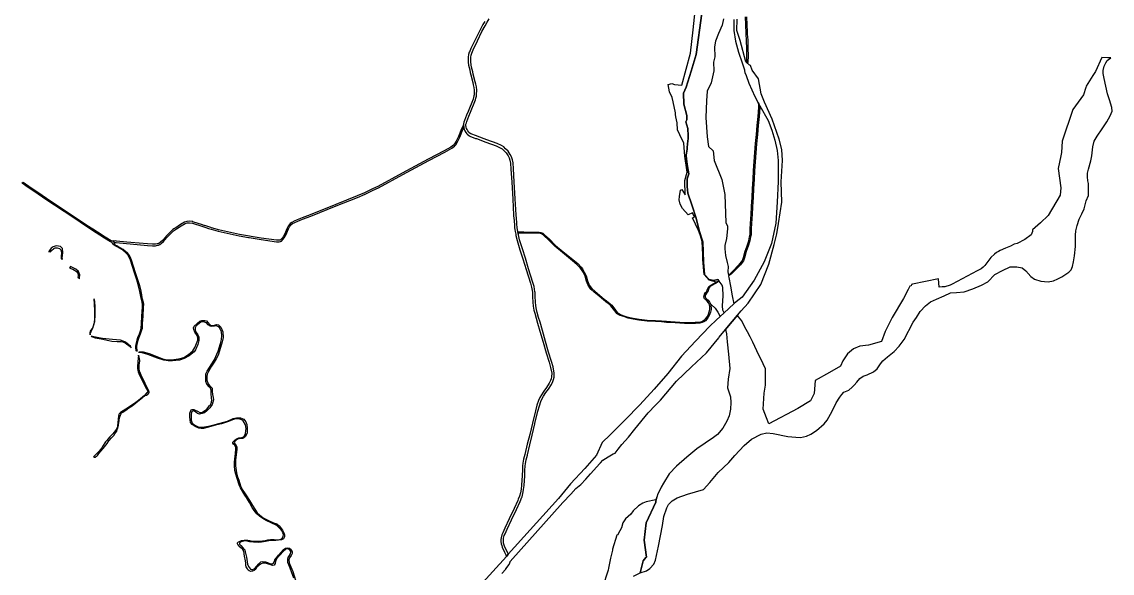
# Model space of a CAD drawing. Header units: millimetres. Extents: x 575364 to 581267, y 395296 to 403431.
# Drawn here: x 576089 to 581267, y 398193 to 400812 of the extents above; entities that cross this region are included whole.
import ezdxf

# ---------------------------------------------------------------- set-up
doc = ezdxf.new("R2010")
doc.units = ezdxf.units.MM
doc.layers.add('SECTOR0', color=7, linetype='Continuous')

msp = doc.modelspace()

# ---------------------------------------------------------------- linework, layer by layer
at = {"layer": 'SECTOR0', "lineweight": -2}
msp.add_lwpolyline([(579318.4, 400853.4), (579292, 400656.6), (579267.6, 400577.2), (579244.3, 400502), (579230.8, 400472.9), (579232.3, 400420.2), (579246.4, 400366.7), (579247, 400347), (579241.7, 400337), (579251.2, 400305.7), (579253.5, 400270.9), (579252.9, 400256.1), (579251.2, 400246.1), (579248.2, 400215.4), (579248.5, 400207.2), (579244.7, 400177.8), (579245.6, 400159.2), (579249.6, 400124.9), (579256.5, 400090.4), (579248.8, 400065.8), (579248.8, 400029), (579251.2, 399997.5), (579271.2, 399943.2), (579291.3, 399879.7), (579305.7, 399820.4), (579322.6, 399767.7), (579326, 399669.6), (579330.4, 399611.8), (579353.9, 399587.7), (579374.3, 399582.6), (579394.6, 399587.7), (579398.8, 399581.9), (579388.7, 399576.1), (579352.8, 399585.1), (579329, 399611.9), (579323.6, 399682.7), (579323, 399707.1), (579320, 399767.8), (579312.1, 399794.8), (579302.7, 399820.3), (579274.7, 399880.6), (579283.8, 399884.8), (579274.6, 399904.6), (579253.2, 399894.7), (579253.2, 399894.7), (579226.3, 399925.1), (579215.2, 399945.2), (579211.4, 399966.6), (579212.8, 399982), (579217, 400012.2), (579223.5, 400015.6), (579238.9, 399990.8), (579238, 400058.8), (579248.5, 400097), (579238, 400173.1), (579232.2, 400235.1), (579214, 400274.4), (579202.6, 400298.9), (579201.9, 400332.7), (579195.7, 400360.6), (579193.2, 400371.2), (579193.2, 400379.6), (579182.4, 400432.2), (579177.7, 400451.8), (579164.4, 400479.1), (579159.1, 400514.3), (579176.5, 400519.1), (579188.8, 400514.7), (579223.6, 400511.7), (579264.8, 400662.3), (579276.7, 400773.8), (579289.6, 400894.7)], dxfattribs=at)
at = {"layer": 'SECTOR0'}
for points in [[(579420.7, 400826.3), (579414.4, 400796.3), (579398.1, 400755.8), (579384, 400720.5), (579378.6, 400693.4), (579380.3, 400645), (579374.6, 400620), (579375.9, 400578.4), (579363.5, 400522.3), (579344.5, 400481.9), (579340.4, 400436.9), (579338, 400356.8), (579343.2, 400265.2), (579350.7, 400219.4), (579372.1, 400198.7), (579376.2, 400153), (579414, 400062.7), (579427.4, 399991.4), (579432.9, 399856.5), (579440.2, 399843), (579439.7, 399828.1), (579435.9, 399783.2), (579428, 399750), (579426.9, 399733.2), (579431, 399701.8), (579438.8, 399669.5), (579442.9, 399649.2), (579442.4, 399624.6), (579445.2, 399608), (579446.5, 399609.1), (579450.6, 399612.5), (579463, 399624.3), (579497.7, 399661.3), (579507.6, 399673.1), (579511.6, 399678.5), (579513.5, 399682.7), (579516.8, 399693.1), (579524.9, 399722.3), (579533.7, 399747.4), (579541.4, 399772.2), (579545.3, 399791.4), (579547.2, 399801.3), (579547.7, 399808.8), (579548.2, 399833.1), (579549.4, 399848.8), (579550.7, 399880.8), (579552, 399893.5), (579554.3, 399935.6), (579556.7, 399977.9), (579559.1, 400020.2), (579561.5, 400062.6), (579564.3, 400105.2), (579566.9, 400147.9), (579569.5, 400190.5), (579573.1, 400233.3), (579577.3, 400276.5), (579581.7, 400319.6), (579585.2, 400361.9), (579589, 400404.6), (579589, 400412.9), (579588.7, 400417.9), (579586.9, 400424.2), (579586.2, 400427), (579590.3, 400419.2), (579594, 400412.7), (579594, 400404.3), (579590.2, 400361.5), (579586.7, 400319.2), (579582.2, 400276), (579578.1, 400232.9), (579574.5, 400190.1), (579571.9, 400147.6), (579569.2, 400104.9), (579566.4, 400062.3), (579564.1, 400019.9), (579561.7, 399977.6), (579559.2, 399935.3), (579557, 399893.1), (579555.7, 399880.5), (579554.4, 399848.5), (579553.2, 399832.8), (579552.7, 399808.6), (579552.1, 399800.7), (579550.2, 399790.4), (579546.2, 399771), (579538.4, 399745.8), (579529.7, 399720.8), (579521.6, 399691.7), (579518.2, 399680.9), (579515.9, 399675.9), (579511.5, 399670), (579501.4, 399658), (579471.6, 399627.3), (579458.2, 399614.1), (579448, 399606.3), (579446.1, 399604.8), (579445.7, 399604.6), (579447, 399597.3), (579454.8, 399556.3), (579463.2, 399509.7), (579470.8, 399472.1), (579424.7, 399429.6), (579417.5, 399442.1), (579417.1, 399462.6), (579420.2, 399511.2), (579417.4, 399550.1), (579414.3, 399560.6), (579400.6, 399579.4), (579385.9, 399571.1), (579362.5, 399558), (579362.1, 399557.8), (579356, 399552.8), (579352.3, 399547.1), (579350.3, 399540.2), (579348.1, 399534.5), (579343.9, 399527.1), (579340.5, 399522.5), (579335.4, 399515.4), (579334.1, 399510.3), (579334.1, 399506.1), (579335.1, 399502.8), (579336.9, 399499.8), (579340.6, 399495.5), (579347.8, 399489.1), (579354.7, 399480.1), (579360.4, 399469.2), (579361.6, 399460.7), (579362.7, 399452.9), (579362.1, 399444.9), (579358.9, 399433.3), (579354.8, 399420.7), (579348.9, 399409.4), (579342.7, 399400.2), (579336.2, 399392), (579328.4, 399386.9), (579320.5, 399383.1), (579308.7, 399380.7), (579289.1, 399378.9), (579261.1, 399378.4), (579236.6, 399379.1), (579213.5, 399380.1), (579191.4, 399382), (579169.1, 399383.6), (579150.3, 399384.4), (579126.1, 399386.3), (579098.5, 399387.8), (579058.3, 399390.7), (579019.7, 399394.4), (578991.6, 399399), (578968.4, 399405.1), (578947.2, 399411.9), (578931.2, 399417), (578921.2, 399421.5), (578915, 399426), (578904.5, 399439.3), (578886.8, 399462.5), (578879.5, 399469.4), (578862.9, 399482.2), (578852.1, 399491.4), (578831.4, 399508.1), (578807.8, 399528.6), (578793, 399541.3), (578784, 399551.7), (578781.1, 399556.6), (578777.4, 399564.3), (578770.9, 399579.7), (578763.8, 399603.1), (578755.9, 399621.1), (578746.8, 399635.6), (578741.1, 399642.7), (578725.3, 399659.6), (578694, 399685.2), (578656.1, 399715.8), (578620.1, 399745.7), (578589.7, 399776.9), (578568.6, 399796.7), (578560, 399803.7), (578552.5, 399806.5), (578545.8, 399807.6), (578521, 399808.2), (578473.9, 399808.2), (578451.9, 399808.1), (578447.1, 399806.3), (578446, 399805.1), (578446, 399805.1), (578446, 399805.1), (578444.5, 399814.9), (578446.4, 399814.7), (578452.5, 399813.8), (578473.7, 399813.7), (578521.1, 399813.2), (578546.2, 399812.6), (578553.8, 399811.3), (578562.5, 399808.1), (578571.9, 399800.4), (578593.2, 399780.4), (578623.5, 399749.4), (578659.3, 399719.7), (578697.2, 399689.1), (578728.8, 399663.3), (578744.9, 399646), (578750.9, 399638.5), (578760.3, 399623.4), (578768.5, 399604.8), (578775.6, 399581.4), (578782, 399566.4), (578785.5, 399558.9), (578788.1, 399554.7), (578796.5, 399544.8), (578811, 399532.4), (578834.6, 399512), (578855.2, 399495.2), (578866, 399486), (578882.8, 399473.2), (578890.5, 399465.9), (578908.4, 399442.4), (578918.5, 399429.6), (578923.8, 399425.8), (578932.1, 399421.5), (578943.9, 399417), (578962.2, 399411.1), (578992.6, 399404), (579020.3, 399399.3), (579058.7, 399395.6), (579098.8, 399392.8), (579126.4, 399391.3), (579150.6, 399389.4), (579169.4, 399388.5), (579191.8, 399387), (579213.8, 399385.1), (579236.7, 399384.1), (579261.8, 399384.1), (579286.2, 399384.6), (579306.1, 399386.1), (579318.7, 399388.7), (579323.7, 399391), (579331.5, 399395.9), (579336.6, 399401.6), (579344.7, 399412.1), (579350.1, 399422.6), (579354, 399434.7), (579356.7, 399445.9), (579357, 399453.5), (579356.6, 399460.2), (579355.6, 399467.7), (579350.4, 399477.4), (579344.2, 399485.6), (579336.3, 399492.4), (579331.8, 399496.5), (579329.7, 399500.3), (579328.6, 399506.3), (579329.1, 399511.2), (579330.8, 399517.6), (579336.4, 399525.5), (579339.8, 399529.9), (579343.6, 399536.6), (579345.7, 399542), (579348.4, 399548.3), (579352.4, 399554.1), (579360.3, 399559.9), (579361.1, 399560.4), (579384.1, 399573.5), (579398.8, 399581.9), (579394.6, 399587.7), (579374.3, 399582.6), (579353.9, 399587.7), (579330.4, 399611.8), (579326, 399669.6), (579322.6, 399767.7), (579305.7, 399820.4), (579291.3, 399879.7), (579271.2, 399943.2), (579251.2, 399997.5), (579248.8, 400029), (579248.8, 400065.8), (579256.5, 400090.4), (579249.6, 400124.9), (579245.6, 400159.2), (579244.7, 400177.8), (579248.5, 400207.2), (579248.2, 400215.4), (579251.2, 400246.1), (579252.9, 400256.1), (579253.5, 400270.9), (579251.2, 400305.7), (579241.7, 400337), (579247, 400347), (579246.4, 400366.7), (579232.3, 400420.2), (579230.8, 400472.9), (579244.3, 400502), (579267.6, 400577.2), (579292, 400656.6), (579318.4, 400853.4)], [(579531, 400835.6), (579532, 400797.2), (579533.5, 400764.5), (579533.8, 400758.9), (579534.3, 400750.8), (579534.7, 400744.3), (579536.2, 400721.1), (579536.3, 400717.8), (579537.1, 400687.4), (579538.1, 400650.1), (579536.6, 400620.4), (579535.7, 400614.4), (579531.2, 400618.3), (579531.6, 400620.7), (579531.5, 400649), (579531.9, 400686), (579530.1, 400720.3), (579528.8, 400758.7), (579527.1, 400797), (579526, 400835.6)], [(578287, 400813.9), (578278.2, 400798.7), (578278.1, 400798.6), (578271.2, 400785.8), (578263.4, 400771.3), (578263.3, 400771.1), (578241.6, 400726.9), (578241.5, 400726.8), (578221.7, 400684.4), (578221.7, 400684.4), (578214.2, 400667.9), (578214.2, 400667.7), (578214, 400667.4), (578213.9, 400667.1), (578210.9, 400656), (578210.8, 400655.6), (578208.9, 400645.4), (578208.8, 400645.1), (578208.8, 400644.7), (578208.8, 400644.5), (578208.5, 400634.9), (578208.5, 400634.6), (578209.4, 400620.6), (578209.4, 400620.4), (578210.8, 400606.6), (578210.8, 400606.2), (578213.4, 400594.5), (578215.9, 400583.1), (578215.9, 400583), (578218.6, 400571.7), (578221.3, 400560.5), (578221.3, 400560.5), (578230, 400524.1), (578232.8, 400512.2), (578235.6, 400500.5), (578237.3, 400486.9), (578236.9, 400468.1), (578236.5, 400464.6), (578236, 400460.7), (578233.8, 400452.6), (578231.6, 400444.8), (578208.5, 400386.6), (578201, 400368.2), (578190.7, 400343), (578190.6, 400342.8), (578190.6, 400342.6), (578188.6, 400335.9), (578186.3, 400327), (578186.2, 400322.5), (578187.8, 400307.6), (578187.8, 400307.6), (578189.9, 400301.2), (578189.9, 400301.1), (578192.3, 400294.8), (578192.3, 400294.6), (578192.5, 400294.3), (578192.7, 400293.9), (578192.9, 400293.6), (578197.7, 400286.8), (578197.7, 400286.7), (578202.7, 400279.8), (578203, 400279.5), (578203.2, 400279.3), (578206.1, 400276.4), (578206.3, 400276.2), (578206.6, 400275.9), (578206.8, 400275.8), (578215.4, 400269.8), (578215.7, 400269.6), (578216.1, 400269.4), (578216.4, 400269.3), (578243.5, 400258.4), (578243.6, 400258.3), (578247.6, 400256.9), (578293.2, 400240.1), (578293.2, 400240), (578341.9, 400222.7), (578361.2, 400213.9), (578370, 400208), (578377.6, 400200.6), (578377.6, 400200.6), (578389.1, 400189.4), (578398.1, 400175.6), (578402.9, 400166.3), (578406.8, 400154.1), (578409.7, 400140.9), (578411.3, 400112.2), (578411.3, 400112.2), (578415.6, 400050.6), (578420, 399969.7), (578420, 399969.7), (578424.4, 399893.9), (578424.4, 399893.7), (578426.1, 399876.9), (578426.4, 399873.3), (578426.4, 399873.2), (578427.1, 399861.7), (578427.1, 399861.6), (578428.2, 399850.2), (578428.8, 399841.8), (578429.3, 399833.4), (578429.3, 399833.1), (578430.4, 399824.8), (578430.4, 399824.8), (578431.6, 399815.8), (578431.7, 399815.5), (578431.7, 399815.4), (578434.3, 399802.8), (578435.4, 399797.1), (578441, 399773.2), (578454.4, 399729.4), (578468.8, 399686.3), (578484.4, 399635), (578504, 399571), (578509.7, 399551.7), (578514.1, 399527.1), (578514.6, 399506.2), (578516, 399480.3), (578518.1, 399461.7), (578521, 399443.1), (578524.5, 399428.2), (578531.3, 399404.4), (578538.6, 399381.2), (578549.4, 399342), (578565, 399290), (578579.4, 399239.8), (578593.1, 399195), (578600.1, 399169.7), (578605.2, 399142.6), (578604.6, 399126.2), (578602.7, 399116.2), (578600.2, 399108.5), (578593.5, 399095.2), (578580.2, 399074.6), (578567.8, 399057.8), (578556.7, 399039.6), (578549.4, 399027.8), (578542.5, 399013), (578535.2, 398991), (578527.8, 398965), (578513.9, 398906.1), (578500.9, 398851.8), (578489.2, 398806.1), (578478.2, 398757.4), (578471.6, 398734.5), (578468.6, 398716), (578467.4, 398703), (578466.5, 398683.4), (578465, 398656.9), (578462.1, 398610.5), (578460, 398591.7), (578456.5, 398574.3), (578452.9, 398558.9), (578446.7, 398544.1), (578444.2, 398538), (578427.6, 398501.2), (578427.4, 398500.8), (578403.8, 398451.8), (578382.6, 398406.9), (578372.5, 398384.5), (578368.9, 398375.3), (578365, 398361.3), (578364.1, 398353), (578363.7, 398343.7), (578365.4, 398332.7), (578368, 398324.8), (578370.6, 398317), (578381.4, 398293), (578386.9, 398280.8), (578390, 398273.1), (578398.9, 398283.1), (578398, 398285.4), (578397.9, 398285.6), (578381.8, 398321.4), (578377.1, 398335.5), (578375.8, 398344.4), (578376.1, 398352.1), (578376.8, 398359), (578380.3, 398371.5), (578383.6, 398379.9), (578393.5, 398401.8), (578414.6, 398446.6), (578438.5, 398496.1), (578438.5, 398496.2), (578455.1, 398533.1), (578455.2, 398533.3), (578464.2, 398554.8), (578464.3, 398555.2), (578464.4, 398555.6), (578468.2, 398571.7), (578468.2, 398571.8), (578471.8, 398589.7), (578471.9, 398590), (578474.1, 398609.3), (578474.1, 398609.5), (578477, 398656.2), (578477, 398656.2), (578478.5, 398682.7), (578478.5, 398682.8), (578479.4, 398702.1), (578480.5, 398714.5), (578483.3, 398731.9), (578489.8, 398754.2), (578489.8, 398754.4), (578489.9, 398754.6), (578500.9, 398803.3), (578512.5, 398848.9), (578512.6, 398849), (578525.6, 398903.3), (578525.6, 398903.4), (578539.5, 398962), (578546.7, 398987.5), (578553.6, 399008.5), (578559.9, 399022.1), (578566.9, 399033.3), (578566.9, 399033.3), (578577.7, 399051.1), (578590, 399067.7), (578590.1, 399067.9), (578603.7, 399089), (578603.9, 399089.2), (578604, 399089.5), (578611.2, 399103.6), (578611.3, 399104), (578611.5, 399104.3), (578614.2, 399112.9), (578614.3, 399113.2), (578614.4, 399113.5), (578616.4, 399124.5), (578616.5, 399124.8), (578616.5, 399125.2), (578617.2, 399142.8), (578617.2, 399143), (578617.2, 399143.4), (578617.2, 399143.8), (578617.1, 399144.1), (578611.8, 399172.3), (578611.8, 399172.6), (578604.6, 399198.3), (578604.6, 399198.4), (578590.9, 399243.2), (578576.5, 399293.3), (578576.5, 399293.4), (578560.9, 399345.3), (578550.1, 399384.6), (578550.1, 399384.7), (578542.8, 399407.9), (578536.1, 399431.2), (578532.8, 399445.4), (578529.9, 399463.3), (578527.9, 399481.3), (578526.6, 399506.6), (578526.1, 399527.9), (578526.1, 399528.1), (578526.1, 399528.5), (578526, 399528.8), (578521.4, 399554.3), (578521.3, 399554.7), (578515.5, 399574.5), (578515.5, 399574.5), (578495.9, 399638.5), (578480.3, 399689.8), (578480.3, 399690), (578465.9, 399733.1), (578452.6, 399776.3), (578447.2, 399799.7), (578446, 399805.1), (578444.5, 399814.9), (578441.3, 399834.4), (578440.2, 399851.2), (578439.1, 399862.6), (578438.3, 399874), (578438.1, 399877.9), (578436.3, 399894.8), (578431.9, 399970.4), (578427.5, 400051.3), (578423.3, 400113), (578421.6, 400142.5), (578418.4, 400157.1), (578414.1, 400171), (578408.4, 400181.7), (578398.4, 400197), (578385.9, 400209.2), (578377.6, 400217.4), (578367.1, 400224.4), (578346.4, 400233.8), (578297.3, 400251.3), (578251.7, 400268.2), (578247.8, 400269.6), (578221.6, 400280.1), (578214.1, 400285.3), (578212.1, 400287.4), (578207.5, 400293.7), (578203.2, 400299.7), (578201.2, 400305.1), (578199.3, 400311.1), (578199.1, 400311.9), (578198.1, 400319.1), (578198.3, 400325.3), (578200.2, 400332.7), (578202, 400338.8), (578212.1, 400363.7), (578219.7, 400382.1), (578243, 400441), (578245.3, 400449.4), (578247.8, 400458.4), (578248.4, 400463.2), (578248.9, 400467.3), (578249.3, 400487.5), (578247.5, 400502.6), (578244.5, 400515), (578241.7, 400526.9), (578232.9, 400563.3), (578230.3, 400574.5), (578227.6, 400585.7), (578225.1, 400597), (578222.7, 400608.3), (578221.4, 400621.5), (578220.5, 400635), (578220.8, 400643.7), (578222.5, 400653.1), (578225.4, 400663.4), (578232.6, 400679.4), (578252.4, 400721.6), (578274, 400765.7), (578288.6, 400792.8), (578298.9, 400810.4), (578307.7, 400825.3)], [(579471, 400822.5), (579470.5, 400770.5), (579478.1, 400720.7), (579492.5, 400668.3), (579509.9, 400616.3), (579512.8, 400607.6), (579520.6, 400583.9), (579520.5, 400582.7), (579520.8, 400578.4), (579523.2, 400570.5), (579529.7, 400556.5), (579541.5, 400521), (579570.1, 400457.6), (579586.2, 400427), (579590.3, 400419.2), (579594, 400412.7), (579633.9, 400343.3), (579651.5, 400297.3), (579664.9, 400250), (579676, 400201.2), (579680.8, 400152.8), (579681.1, 400052.8), (579676.7, 399955.9), (579669.1, 399855.9), (579648.9, 399758.9), (579614.3, 399671.3), (579567.5, 399585.2), (579509.4, 399504.3), (579482, 399482.4), (579470.8, 399472.1), (579424.7, 399429.6), (579387.2, 399395.1), (579356.6, 399367), (579288.8, 399295.8), (579221.2, 399224), (579157.6, 399142.3), (579091.5, 399067.8), (579023.5, 398992.8), (578954, 398921.2), (578883.5, 398850.5), (578844.9, 398814.2), (578817.7, 398754.4), (578762.1, 398690.8), (578694.4, 398617.3), (578637.3, 398548.3), (578398.9, 398283.1), (578390, 398273.1), (578260.9, 398129.5)], [(578368.1, 398191.5), (578387.3, 398213.1), (578387.5, 398213.4), (578402.6, 398234.2), (578402.7, 398234.4), (578402.9, 398234.7), (578403, 398235), (578407, 398242.9), (578407.3, 398243.6), (578407.5, 398244.4), (578407.5, 398244.7), (578408.1, 398248.9), (578658.8, 398528.7), (578695.6, 398568.5), (578720.1, 398595), (578744.4, 398615.1), (578767.4, 398640.2), (578790.4, 398665.3), (578819.4, 398697.7), (578833, 398713), (578836.1, 398716.5), (578837.5, 398718), (578848.3, 398730.1), (578872.8, 398745.3), (578897.3, 398760.4), (578906.5, 398763), (578921.2, 398781.9), (578938.6, 398804.1), (578970.3, 398839.4), (578999.8, 398877.9), (579064.2, 398954.4), (579098.6, 398991), (579121.6, 399015.5), (579121.6, 399015.5), (579198.1, 399105.3), (579269.4, 399172.9), (579340.2, 399239.3), (579398.6, 399310.3), (579401.1, 399313.4), (579431.1, 399350.5), (579437.2, 399358), (579488.3, 399418.5), (579505.4, 399438.7), (579539.1, 399476), (579598.2, 399564.6), (579636.1, 399661.2), (579662.3, 399754.8), (579674.4, 399805), (579683, 399854.4), (579697.7, 399955.1), (579695, 400052), (579701.8, 400153), (579698.5, 400206), (579685.5, 400254.3), (579653, 400349.4), (579616.2, 400431), (579600, 400469.1), (579587.7, 400540.3), (579557.5, 400582.2), (579549.1, 400604), (579543, 400608.1), (579537, 400613.3), (579535.7, 400614.4), (579531.2, 400618.3), (579527.1, 400621.8), (579500.2, 400722.6), (579484.5, 400770.3), (579487, 400824)], [(577381, 398169.9), (577369.9, 398200.4), (577359.4, 398225.6), (577352.8, 398244.2), (577351.5, 398252.8), (577351.8, 398260.4), (577354.4, 398268.3), (577359.6, 398276.7), (577364.7, 398285.3), (577366.3, 398292.4), (577366.3, 398296.6), (577363.9, 398301.4), (577358.1, 398306.3), (577352.7, 398308.4), (577346.5, 398308.6), (577340.3, 398306), (577330.9, 398298), (577312.7, 398277), (577298.8, 398261.5), (577293.1, 398248.3), (577292, 398239), (577286.7, 398231.8), (577278.9, 398229.3), (577267.1, 398233.7), (577265.9, 398233.7), (577259.9, 398235.8), (577254.9, 398238.3), (577245.6, 398241.2), (577233.7, 398241), (577225.6, 398238.3), (577215.7, 398232), (577203.6, 398219.5), (577197.5, 398210), (577192.1, 398205.4), (577184.9, 398202.3), (577176.5, 398201.8), (577168, 398203.7), (577163.2, 398207.6), (577160.9, 398214), (577155, 398223.6), (577153.2, 398232), (577152.3, 398239.1), (577150.8, 398252.3), (577146.3, 398274.2), (577143.4, 398298.1), (577138.7, 398306.4), (577126.3, 398317.4), (577115, 398329.3), (577112.9, 398333.3), (577112.9, 398337.2), (577114.7, 398339.5), (577117.3, 398341.8), (577122.3, 398343.8), (577132.6, 398348.2), (577144, 398350.3), (577152.5, 398350.3), (577161.7, 398350), (577171.4, 398348.1), (577178.6, 398346.2), (577190.7, 398345.2), (577210, 398345.2), (577217.9, 398345.5), (577232.6, 398346.3), (577245.3, 398348.4), (577257.2, 398351.1), (577269.7, 398353.2), (577278.8, 398353.4), (577286.7, 398352.8), (577301.8, 398351.8), (577313.9, 398353.7), (577321.6, 398357.1), (577326.1, 398360.5), (577330, 398369.4), (577330.9, 398375.6), (577330.8, 398380.1), (577328.3, 398385.4), (577325.3, 398392.3), (577312.6, 398407.7), (577300, 398419.7), (577293.2, 398422.9), (577276.2, 398430.2), (577249.1, 398442.7), (577232.9, 398452.3), (577218.5, 398462.9), (577204.5, 398475.3), (577192.1, 398490.2), (577183.3, 398504.7), (577170.7, 398529.5), (577155.9, 398552.2), (577148.2, 398563.4), (577127.7, 398598.1), (577120.7, 398613.5), (577110.5, 398647.2), (577104.7, 398663.6), (577100.7, 398680.4), (577099.3, 398703.1), (577099.4, 398718.3), (577099.9, 398736.6), (577103.1, 398761.3), (577105.4, 398782.9), (577105.2, 398792.7), (577100.2, 398800.6), (577093.5, 398806.2), (577091.2, 398810.3), (577091.5, 398814.8), (577095.9, 398819.8), (577102.3, 398826.4), (577110.8, 398832.4), (577119.7, 398835.4), (577126.1, 398835.9), (577132.9, 398837.7), (577141.6, 398840.9), (577146.4, 398845.8), (577150.6, 398856.3), (577152.9, 398868.8), (577153.5, 398879.6), (577150.5, 398898.4), (577140.1, 398916.4), (577132.9, 398922), (577119.9, 398925.6), (577107.5, 398926.2), (577093.8, 398923.6), (577065.4, 398912.8), (577036.5, 398902.6), (577008.1, 398896), (576969.3, 398884.9), (576951.1, 398880.8), (576940.2, 398879.9), (576929.9, 398882.4), (576914.6, 398889), (576897.4, 398899.9), (576890.2, 398908.6), (576887.5, 398921.2), (576887, 398936.2), (576886.6, 398952.9), (576889.1, 398961.2), (576893.2, 398968.7), (576898.3, 398970.9), (576901.5, 398971.4), (576904.9, 398971.1), (576911.8, 398968.2), (576923.5, 398962), (576934.8, 398956.5), (576943.3, 398956.5), (576952.2, 398960.4), (576966.7, 398972.9), (576974, 398980.9), (576979.1, 398987.3), (576982.3, 398990.3), (576984.8, 398993.1), (576989.8, 399005.4), (576990.8, 399015.8), (576990.3, 399024.5), (576988.2, 399046.4), (576987.3, 399063.1), (576984.1, 399072.1), (576978.4, 399078.7), (576966.9, 399091.1), (576963.2, 399104.2), (576962.3, 399124.3), (576963.2, 399139.7), (576969, 399153.4), (576979.8, 399170.2), (577001.6, 399204.2), (577009.4, 399221.7), (577015.3, 399233.1), (577021.5, 399248.3), (577031.8, 399284.2), (577037.4, 399303), (577038, 399322.7), (577037.1, 399339.3), (577031.4, 399352.6), (577026.8, 399360.8), (577019, 399365.2), (577012.3, 399367.2), (577003.4, 399367), (576990.3, 399364.8), (576982.7, 399366.9), (576973.6, 399373.3), (576965.7, 399381.6), (576956.6, 399385.7), (576949.5, 399386.2), (576939.1, 399384.8), (576930.6, 399379.7), (576916.2, 399367.2), (576911.4, 399358.1), (576911.4, 399349.8), (576913.4, 399340.9), (576924, 399325.9), (576930, 399313.8), (576929.3, 399299), (576924.2, 399279.7), (576913.4, 399254.5), (576907, 399244.2), (576883.4, 399226.1), (576860, 399212.4), (576837.7, 399205.5), (576804.6, 399201), (576784, 399201), (576763.1, 399204.5), (576732.4, 399214.2), (576687.4, 399231.4), (576660.3, 399240.1), (576650.3, 399240.7), (576645, 399240.9), (576645.7, 399244.2), (576664.9, 399244.3), (576682.7, 399240.4), (576698.4, 399234.5), (576756.9, 399211.8), (576779.2, 399207.1), (576797.9, 399206.8), (576834.7, 399211.4), (576857.6, 399217.6), (576880.4, 399232.2), (576900.3, 399249.4), (576910.7, 399265.6), (576919.1, 399284.6), (576924.1, 399300.3), (576924.1, 399311.3), (576920.8, 399321.4), (576910.4, 399337.7), (576905.1, 399351.2), (576904.8, 399358.3), (576907.8, 399366.7), (576921.7, 399379.1), (576933.9, 399390.1), (576943.1, 399393.4), (576958, 399393.7), (576966.6, 399391.6), (576972.8, 399383.6), (576980.5, 399374.7), (576988.6, 399369.6), (576999, 399369.9), (577013.5, 399374.8), (577023.3, 399372.1), (577034, 399360.9), (577044.1, 399338.9), (577045, 399313.1), (577040.8, 399292), (577031.6, 399265), (577021.5, 399228.9), (577012.3, 399212), (577001.9, 399195), (576989.7, 399177.2), (576974.9, 399151.2), (576969.3, 399138.2), (576967.5, 399126.6), (576966.9, 399109.4), (576973.7, 399092.8), (576980.5, 399084.4), (576987.1, 399078.9), (576992.1, 399071.2), (576992.7, 399064.1), (576992.7, 399057.6), (576994.2, 399042.4), (576997.5, 399027.9), (576998.4, 399016.9), (576996.3, 399005), (576993, 398993.7), (576982.3, 398979.3), (576967.2, 398963.9), (576956.2, 398955), (576944.6, 398951.4), (576932.1, 398947.9), (576923.8, 398951.1), (576914.9, 398958), (576908.7, 398963), (576904.5, 398963.9), (576898.3, 398961.4), (576894.1, 398958.4), (576892.3, 398947.1), (576892.6, 398919.8), (576897.1, 398905.6), (576910.4, 398896.6), (576929.2, 398887.1), (576947.6, 398886.5), (576974.9, 398891.9), (577006.4, 398899.9), (577064.9, 398915.5), (577091.9, 398927.4), (577100.2, 398929.2), (577109.1, 398931.2), (577127.3, 398931.1), (577143, 398924.8), (577153.1, 398912.4), (577157.1, 398899.6), (577159.2, 398882.4), (577158.5, 398859.2), (577150.8, 398841.7), (577138.7, 398833.6), (577131.9, 398833.4), (577120.7, 398831.4), (577113.5, 398829.7), (577105.2, 398823.6), (577099.3, 398817.2), (577097.5, 398811.7), (577100.1, 398807.4), (577106.1, 398800.1), (577110, 398792.5), (577109.6, 398780.6), (577108, 398767.4), (577103.9, 398730.7), (577103.6, 398716.1), (577103, 398703.6), (577108.2, 398670.4), (577113.7, 398650.6), (577119, 398634.4), (577127.1, 398607.8), (577135.9, 398590.1), (577146.1, 398574.5), (577156.4, 398560.4), (577170.7, 398538.6), (577184.5, 398513.9), (577206, 398480.5), (577217.3, 398469.7), (577235.1, 398455.9), (577260.9, 398442.7), (577284.8, 398432.2), (577300.2, 398426.9), (577311.1, 398417.4), (577327.3, 398397.2), (577333.3, 398385.3), (577336.5, 398375), (577335.9, 398365.4), (577331.5, 398356.5), (577322.7, 398351.3), (577294.9, 398347.7), (577279.6, 398347.7), (577261.6, 398347), (577245.4, 398343.5), (577226.4, 398341), (577210.9, 398339.4), (577188.6, 398340.5), (577169.4, 398342.9), (577151.8, 398346.4), (577141.9, 398346), (577129.8, 398342.2), (577124.3, 398338.8), (577122.4, 398333.9), (577123.1, 398330.4), (577128.2, 398324), (577140.5, 398312.2), (577147.6, 398303.4), (577149.3, 398295), (577155.8, 398268.9), (577161.1, 398236.3), (577165.5, 398224.5), (577169.9, 398218), (577174.7, 398212.7), (577179.6, 398210.4), (577186.6, 398210.4), (577195.6, 398215.3), (577214.3, 398237.5), (577224.1, 398246.5), (577231.9, 398248.9), (577245.8, 398247.1), (577255.6, 398243.9), (577269.8, 398237.5), (577278.3, 398237.5), (577284.6, 398240.3), (577288.4, 398248.3), (577291, 398256.4), (577303.9, 398274.6), (577307.9, 398279.3), (577331.1, 398305.3), (577341.3, 398312.7), (577350.7, 398313.9), (577360, 398311.6), (577367.2, 398306), (577372.5, 398294.9), (577372.7, 398286.1), (577368.1, 398278), (577359.8, 398266.4), (577356.5, 398256.5), (577357.7, 398241.9), (577366.7, 398223.1), (577376, 398201.6), (577388, 398160.7)], [(578994, 398179.6), (579022.5, 398193.8), (579026, 398194.9), (579026.1, 398195.5), (579039.3, 398251.4), (579051.8, 398267.8), (579055, 398269.2), (579044.4, 398350.3), (579053.9, 398432.1), (579099.7, 398529.8), (579100.7, 398536), (579105.3, 398553.8), (579099.6, 398541), (579053.6, 398531.4), (579037.8, 398525.6), (579017.2, 398512.8), (578992.4, 398489.8), (578981.4, 398474.2), (578969.3, 398462.9), (578955.3, 398451.9), (578943.8, 398431.7), (578936.3, 398408.5), (578929, 398394.4), (578917.3, 398374.3), (578915.2, 398373.2), (578894.7, 398307.8), (578894, 398302), (578888.6, 398284.2), (578884.7, 398264.6), (578874.8, 398217.7), (578874.1, 398208.2), (578846.4, 398124.8)]]:
    msp.add_lwpolyline(points, dxfattribs=at)
for points in [[(581218.1, 400642.8), (581187.8, 400575.4), (581175.5, 400557.6), (581144.4, 400506), (581142.7, 400500.2), (581131.2, 400465.6), (581080.8, 400395), (581029.2, 400244.8), (581026.9, 400191.3), (581023.2, 400174.6), (581010.1, 400114.6), (581022.8, 400024), (581019.6, 399989), (580963.6, 399891.7), (580926.3, 399857.7), (580889, 399823.7), (580889.5, 399815.3), (580883, 399800.4), (580852.5, 399777.7), (580816, 399758.5), (580802.5, 399755.1), (580784.9, 399746.8), (580760.1, 399736.3), (580735.4, 399725.8), (580727, 399720.7), (580718.7, 399715.7), (580708.1, 399708.3), (580690.5, 399692.7), (580676.5, 399673.8), (580662.8, 399653.9), (580658.3, 399650.2), (580653.9, 399646.4), (580645, 399638.8), (580626.7, 399628.7), (580507.3, 399566.5), (580498.6, 399560.7), (580472.4, 399553.4), (580459.4, 399552.5), (580445.7, 399551), (580441.9, 399590.9), (580318.3, 399565.5), (580314.5, 399564.7), (580312.8, 399558.7), (580305.9, 399555.6), (580298.1, 399540.2), (580276.1, 399497), (580221.8, 399407.1), (580189.7, 399340.6), (580171, 399293.3), (580109.6, 399275.8), (580068.1, 399271.8), (580038, 399259.5), (580010.6, 399235.4), (579988.3, 399201.7), (579976.6, 399175.9), (579925.1, 399147.1), (579856.7, 399108.7), (579852.3, 399046.2), (579834.7, 399011.9), (579774.3, 398974.8), (579636.7, 398903), (579625.6, 398931.1), (579609.4, 398972.2), (579614.9, 399048.1), (579620.7, 399085.5), (579620.5, 399129.2), (579620.4, 399163.5), (579609.3, 399187), (579580, 399249), (579560.1, 399291.1), (579549.3, 399311.8), (579547.4, 399314.8), (579543.3, 399324.5), (579520.9, 399365.5), (579507.6, 399391.8), (579492.2, 399411.4), (579488.3, 399418.5), (579437.2, 399358), (579431.1, 399350.5), (579431.4, 399350.9), (579435.5, 399329.9), (579439.1, 399292), (579444.5, 399233.8), (579450.9, 399164.6), (579443.8, 399115.3), (579441, 399073.8), (579454.7, 399030.7), (579455.9, 399004.5), (579454.4, 398972.1), (579447.7, 398941.3), (579436.5, 398915.3), (579417.8, 398882.7), (579393.1, 398852.6), (579373.4, 398837), (579334.3, 398810.1), (579295.2, 398783.2), (579246.5, 398744.9), (579198.4, 398702.1), (579163.4, 398665.1), (579135.8, 398620.3), (579125.9, 398602), (579121.9, 398594.1), (579109.6, 398570.6), (579105.3, 398553.8), (579100.7, 398536), (579099.7, 398529.8), (579053.9, 398432.1), (579044.4, 398350.3), (579055, 398269.2), (579051.8, 398267.8), (579039.3, 398251.4), (579026.1, 398195.5), (579026, 398194.9), (579055, 398204.5), (579071.9, 398215.6), (579090.1, 398235.5), (579098.7, 398255.8), (579112.9, 398321), (579131.6, 398419.6), (579138.1, 398462.6), (579151.9, 398503.3), (579160.7, 398519.4), (579177.2, 398537.6), (579201.6, 398550.4), (579250.1, 398568.5), (579327, 398590.5), (579357, 398624.1), (579396.3, 398671.6), (579446.1, 398719.4), (579475.6, 398752.2), (579519.2, 398798.9), (579553.8, 398829), (579599.8, 398852.9), (579627.6, 398859.2), (579657.9, 398856.3), (579726.5, 398841.9), (579764.9, 398838.9), (579786.6, 398837.2), (579815.2, 398844.5), (579836.8, 398853.6), (579862.6, 398870.7), (579899.3, 398901.8), (579913.2, 398920.4), (579937.1, 398962.9), (579956.5, 399002.4), (579973.5, 399029.7), (579982.8, 399042.2), (579992.8, 399052.9), (580016.5, 399063), (580032.9, 399075.9), (580041.2, 399086), (580054.4, 399100.5), (580069.5, 399117.1), (580085.2, 399128.6), (580104.2, 399134.6), (580134, 399149.5), (580151.7, 399164.2), (580167.5, 399187), (580178.1, 399202.4), (580200.8, 399220.3), (580231.6, 399245.3), (580254.9, 399271.9), (580278.8, 399302.4), (580322.8, 399385.1), (580337.5, 399407.4), (580355.8, 399436.8), (580381.5, 399463.2), (580403.9, 399481.6), (580432.8, 399494.5), (580469, 399509.8), (580499.7, 399525.1), (580527.7, 399526.5), (580564.5, 399528.9), (580606.1, 399544.2), (580647, 399561.1), (580677.5, 399576.7), (580709.4, 399611.4), (580747.1, 399631.5), (580782.8, 399647.4), (580815.2, 399648.4), (580839.6, 399643.8), (580856.7, 399628.5), (580880.4, 399602.8), (580897.9, 399589.7), (580928.1, 399580.9), (580964.1, 399577.5), (580988.2, 399582.1), (581009.2, 399590.5), (581027.5, 399600), (581061.1, 399623.5), (581072, 399633.2), (581079.2, 399649.8), (581083.9, 399672.7), (581088.7, 399700.9), (581093.2, 399744.8), (581093.6, 399781.7), (581093.4, 399799.2), (581094.9, 399818.6), (581100.8, 399845.1), (581110.8, 399874.4), (581123.3, 399900), (581134.7, 399924.3), (581138.3, 399943), (581142.3, 399956), (581143, 399962.4), (581154.2, 399987), (581155.6, 400020), (581154.5, 400044.7), (581151.7, 400056.6), (581149.7, 400075), (581149.7, 400093.7), (581154.4, 400112.3), (581165.3, 400150.9), (581170.7, 400174.7), (581175.5, 400217.4), (581181.8, 400245.1), (581196.1, 400269.4), (581220.5, 400304.3), (581241.7, 400336.4), (581257.1, 400364.6), (581267.4, 400386.9), (581266.3, 400405), (581254.4, 400441.1), (581245.1, 400470.2), (581237, 400505.8), (581229.3, 400543.2), (581224.8, 400565.6), (581224.6, 400580.8), (581228.8, 400600.9), (581237.3, 400617.5), (581243.5, 400628.1), (581261.4, 400640.2), (581246.3, 400640.3)], [(578186.2, 400322.5), (578176.5, 400303.1), (578162.1, 400267.4), (578152.4, 400244.5), (578144.2, 400231.7), (578138.7, 400225.8), (578126.9, 400217), (578094.3, 400199.2), (578018.8, 400159.3), (577895.7, 400092.6), (577779.6, 400030.3), (577754.9, 400017.9), (577716, 399999), (577680.9, 399984.7), (577579.5, 399944.8), (577458.4, 399895.9), (577419.8, 399880.6), (577396.4, 399871), (577381.7, 399864.9), (577370.6, 399859.1), (577363.7, 399854), (577359.5, 399849.2), (577354, 399841.1), (577349, 399832.2), (577336.2, 399802.3), (577329.3, 399790), (577324.6, 399783.8), (577317.4, 399776.5), (577314.8, 399775.1), (577310.8, 399774.7), (577298.3, 399774.3), (577226.2, 399784.6), (577122.8, 399802), (577023.1, 399824.1), (577006.5, 399828.9), (576990, 399833.6), (576986.9, 399834.6), (576958.2, 399843.7), (576958.2, 399843.5), (576946.1, 399847.3), (576901.1, 399862.5), (576900.9, 399862.6), (576900.6, 399862.6), (576900.5, 399862.7), (576885.4, 399864.9), (576885.3, 399864.9), (576885.1, 399864.9), (576884.9, 399864.9), (576884.7, 399864.9), (576884.5, 399864.9), (576873, 399863.5), (576872.9, 399863.5), (576872.7, 399863.5), (576872.5, 399863.4), (576872.4, 399863.4), (576862, 399860.4), (576861.9, 399860.3), (576861.7, 399860.2), (576861.5, 399860.2), (576861.3, 399860), (576861.3, 399860), (576842, 399848.7), (576841.8, 399848.6), (576819.8, 399834), (576813.4, 399829.9), (576805.3, 399824.7), (576805.2, 399824.7), (576805, 399824.6), (576804.8, 399824.4), (576804.8, 399824.4), (576791.4, 399812), (576791.3, 399811.9), (576791.2, 399811.8), (576772.7, 399791.5), (576772.7, 399791.4), (576756.4, 399773.1), (576748.1, 399765.8), (576738.8, 399759.3), (576735.1, 399757.9), (576733.2, 399757.5), (576733, 399757.5), (576732.8, 399757.4), (576732.6, 399757.3), (576732.4, 399757.2), (576732.2, 399757.1), (576732, 399757), (576723, 399755.6), (576709.1, 399755.6), (576686.4, 399756.8), (576606.1, 399763.7), (576586.8, 399765.4), (576537.7, 399770.4), (576533.2, 399770.9), (576527.3, 399770.7), (576522.2, 399771.2), (576527.1, 399763.7), (576530.8, 399763.8), (576536.4, 399763.1), (576586.1, 399758.4), (576603.7, 399756.9), (576685.9, 399749.9), (576708.9, 399748.6), (576723.6, 399748.6), (576727.9, 399749.3), (576735, 399750.4), (576737.3, 399751.3), (576737.7, 399751.4), (576741.3, 399752.8), (576741.7, 399752.9), (576744.1, 399754.5), (576752.3, 399760.2), (576752.4, 399760.3), (576752.6, 399760.4), (576752.6, 399760.4), (576761.2, 399768), (576761.4, 399768.2), (576761.5, 399768.3), (576777.9, 399786.8), (576796.3, 399807), (576809.3, 399819), (576823.6, 399828.2), (576823.6, 399828.2), (576845.6, 399842.7), (576864.4, 399853.8), (576874.1, 399856.6), (576884.8, 399857.9), (576899.1, 399855.8), (576943.9, 399840.7), (576943.9, 399840.6), (576962.3, 399834.8), (576962.4, 399835.1), (576975.5, 399830.9), (576988, 399826.9), (577021.4, 399817.3), (577121.4, 399795.1), (577164.6, 399787.9), (577168.6, 399787.2), (577225.2, 399777.7), (577297.9, 399767.3), (577311.2, 399767.7), (577316.9, 399768.3), (577321.6, 399770.8), (577329.9, 399779.2), (577335.1, 399786.2), (577342.5, 399799.2), (577355.3, 399829.2), (577359.9, 399837.5), (577365, 399844.9), (577368.5, 399848.8), (577374.4, 399853.2), (577384.7, 399858.6), (577399.1, 399864.6), (577422.5, 399874.1), (577461, 399889.4), (577582.1, 399938.3), (577683.5, 399978.2), (577718.8, 399992.6), (577758, 400011.6), (577782.8, 400024.1), (577899, 400086.4), (578022.1, 400153.1), (578097.6, 400193), (578130.7, 400211.1), (578143.4, 400220.6), (578149.8, 400227.4), (578158.6, 400241.2), (578168.6, 400264.7), (578182.9, 400300.2), (578187.8, 400307.6), (578187.8, 400307.6)], [(576655.3, 399499.6), (576655.3, 399499.8), (576655.3, 399499.8), (576652.5, 399514.5), (576652.5, 399514.6), (576649.8, 399531.1), (576643.5, 399557.8), (576634.5, 399586.5), (576623.7, 399619.4), (576623.7, 399619.5), (576614.2, 399650.3), (576604.7, 399679.6), (576599.1, 399692.9), (576593.4, 399702.9), (576583.4, 399715), (576566.9, 399728.5), (576541.9, 399743.6), (576532.6, 399747.9), (576532.5, 399747.9), (576532.4, 399748), (576532.3, 399748.1), (576532.3, 399748.1), (576525.6, 399752.6), (576524.8, 399753.1), (576524.7, 399753.2), (576524.6, 399753.3), (576524.5, 399753.4), (576524.4, 399753.5), (576524.3, 399753.6), (576524.3, 399753.6), (576523.7, 399754.4), (576518.9, 399760), (576512.3, 399766.6), (576510.1, 399767.4), (576480.8, 399784.7), (576420.2, 399824.6), (576401.1, 399837), (576330.9, 399883.4), (576202.7, 399968.2), (576165.6, 399993.9), (576118.3, 400025.4), (576090.2, 400044.8), (576088.7, 400045.9), (576095.5, 400049.7), (576122.3, 400031.1), (576169.5, 399999.5), (576206.7, 399974), (576334.4, 399889), (576404.7, 399841.6), (576425.9, 399827.9), (576448.2, 399813.7), (576484.5, 399790.6), (576513.1, 399773.8), (576517.4, 399772.2), (576522.2, 399771.2), (576527.1, 399763.7), (576526.4, 399760.8), (576528.6, 399755.6), (576528.9, 399755.2), (576534.4, 399751.5), (576543.7, 399747.2), (576543.7, 399747.2), (576543.8, 399747.1), (576543.9, 399747.1), (576569.1, 399731.9), (576569.2, 399731.8), (576569.3, 399731.7), (576569.4, 399731.7), (576586.1, 399718), (576586.2, 399717.9), (576586.3, 399717.9), (576586.4, 399717.8), (576586.4, 399717.7), (576596.6, 399705.3), (576596.6, 399705.2), (576596.7, 399705.1), (576596.8, 399705), (576602.6, 399694.8), (576602.7, 399694.7), (576602.7, 399694.6), (576608.4, 399681), (576608.4, 399681), (576608.5, 399680.9), (576608.5, 399680.9), (576618, 399651.5), (576618, 399651.5), (576627.5, 399620.7), (576638.3, 399587.8), (576638.3, 399587.8), (576647.4, 399558.9), (576647.4, 399558.8), (576647.4, 399558.8), (576653.7, 399532), (576653.8, 399531.9), (576653.8, 399531.8), (576656.4, 399515.2), (576659.2, 399500.6), (576664.6, 399480.6), (576664.6, 399480.6), (576664.7, 399480.5), (576664.7, 399480.4), (576666.2, 399469.1), (576666.2, 399469.1), (576666.2, 399468.9), (576666.2, 399468.8), (576666.2, 399468.7), (576665.7, 399456.4), (576665.7, 399456.3), (576662.9, 399413.5), (576660.8, 399379.4), (576659.8, 399356.4), (576659.8, 399356.4), (576659.7, 399356.3), (576659.7, 399356.1), (576659.7, 399356), (576657.5, 399347.4), (576657.5, 399347.4), (576657.5, 399347.3), (576651.4, 399328.6), (576651.4, 399328.6), (576651.4, 399328.5), (576651.3, 399328.4), (576643.9, 399312.8), (576640, 399298.4), (576635.1, 399279.8), (576633.5, 399271), (576633.7, 399263.3), (576635.6, 399252.7), (576635.6, 399252.7), (576636.5, 399247.5), (576634.2, 399248.4), (576632.1, 399249.3), (576631.7, 399252), (576629.8, 399262.7), (576629.7, 399262.8), (576629.7, 399262.9), (576629.7, 399263), (576629.5, 399271.1), (576629.5, 399271.3), (576629.5, 399271.4), (576629.5, 399271.5), (576631.2, 399280.6), (576631.2, 399280.6), (576631.2, 399280.7), (576636.1, 399299.4), (576636.1, 399299.4), (576636.1, 399299.4), (576640.1, 399314), (576640.1, 399314.1), (576640.2, 399314.2), (576640.2, 399314.3), (576647.6, 399330), (576653.7, 399348.4), (576655.8, 399356.8), (576656.8, 399379.6), (576656.8, 399379.6), (576658.9, 399413.8), (576658.9, 399413.8), (576661.7, 399456.6), (576662.2, 399468.7), (576660.8, 399479.7)], [(576277.8, 399686.1), (576281.2, 399685.1), (576281.1, 399688.8), (576283.2, 399714.9), (576282, 399735.1), (576272.8, 399744.3), (576263.3, 399747), (576252, 399748.2), (576238.3, 399743.9), (576228.8, 399736.2), (576218, 399723.8), (576216.6, 399719.6), (576222, 399721.2), (576224.4, 399719.8), (576229.8, 399726.5), (576241, 399735), (576247, 399738), (576256.9, 399738.4), (576266.9, 399735.9), (576274.1, 399729), (576277, 399717.6), (576275.2, 399694.4), (576275.4, 399686.8)], [(576355.1, 399597.5), (576358.2, 399595.4), (576362.6, 399591.6), (576363.4, 399593.9), (576364, 399610), (576358, 399626), (576344.7, 399637.6), (576325.9, 399646.8), (576319.6, 399649.8), (576319.6, 399649.1), (576317.5, 399645.1), (576314.9, 399643.6), (576320.9, 399640.9), (576331.1, 399636.6), (576339.5, 399633), (576348.9, 399625.7), (576354.6, 399617.4), (576355.8, 399607.6)], [(576430.4, 399496), (576432.2, 399471.1), (576433.9, 399439), (576433.8, 399405), (576432.9, 399382.6), (576424.4, 399356.8), (576415.3, 399345.2), (576411.6, 399334), (576412.8, 399325.8), (576413.1, 399325.5), (576413.9, 399330.7), (576417.7, 399341.1), (576425.4, 399356.6), (576430.5, 399372.2), (576435.8, 399389.1), (576436.7, 399420.2), (576437.3, 399458.3), (576436.1, 399483.8), (576432.6, 399494.8)], [(576418.7, 399318.8), (576419.4, 399318), (576436.3, 399311.5), (576466, 399305.5), (576501.6, 399298.3), (576516.7, 399295.8), (576542.2, 399293.6), (576560, 399293.5), (576568.4, 399291.5), (576579.7, 399286.5), (576603.1, 399269.2), (576608.6, 399263.5), (576604.3, 399271.2), (576599.1, 399276.3), (576592.9, 399282.3), (576577.4, 399292.3), (576557.5, 399299.5), (576519.2, 399302.7), (576472.2, 399308), (576469.7, 399308.5), (576431.1, 399315)], [(576693.4, 399052.2), (576693.4, 399052.2), (576693.4, 399052.4), (576693.3, 399052.5), (576693.3, 399052.6), (576693.3, 399052.7), (576691.5, 399057.1), (576691.5, 399057.1), (576691.5, 399057.1), (576674.6, 399094.5), (576674.5, 399094.5), (576654.9, 399134.3), (576648.6, 399149.5), (576645.9, 399161.8), (576645.3, 399167.7), (576646.3, 399181.7), (576648.6, 399201.4), (576648.6, 399201.5), (576648.6, 399201.7), (576647.9, 399212.5), (576647.9, 399212.5), (576647.9, 399212.6), (576647.9, 399212.8), (576647.9, 399212.9), (576646.2, 399219.1), (576646.2, 399219.2), (576643.3, 399227.6), (576643.3, 399227.7), (576643.3, 399227.7), (576643.1, 399228.3), (576640, 399198.4), (576638.1, 399172.4), (576638.3, 399163.6), (576639.1, 399157.7), (576641.4, 399149.9), (576648.4, 399133.3), (576657.1, 399117), (576668.2, 399093.3), (576680.5, 399069.5), (576689, 399053.4), (576681.3, 399047.8), (576671.1, 399037.9), (576661.2, 399029.1), (576642.8, 399012.7), (576623.8, 398999.5), (576606.9, 398988.1), (576582.1, 398971.6), (576570.8, 398964.4), (576562.6, 398959.4), (576556.1, 398954.3), (576553.6, 398952.2), (576551.8, 398949.7), (576549.8, 398946.5), (576548.7, 398943.5), (576547.7, 398939.2), (576546.3, 398926.3), (576544.9, 398907.5), (576543.6, 398893.9), (576542.5, 398888.6), (576541.9, 398885.2), (576539.5, 398880.3), (576528.7, 398864.3), (576518.9, 398853.9), (576505.7, 398839), (576493.1, 398823.4), (576486.9, 398816.5), (576483.5, 398811.7), (576474.4, 398799), (576468, 398788.5), (576462.1, 398780.6), (576455.2, 398770.6), (576450.8, 398767.3), (576444.8, 398761), (576438.3, 398755.1), (576432.8, 398749.7), (576429.4, 398745.3), (576432.5, 398744.7), (576432.6, 398744.7), (576432.8, 398744.7), (576432.9, 398744.7), (576433, 398744.7), (576433, 398744.7), (576437.7, 398745), (576437.8, 398745), (576437.9, 398745), (576438.1, 398745.1), (576438.2, 398745.1), (576438.3, 398745.1), (576438.4, 398745.2), (576438.5, 398745.3), (576438.6, 398745.3), (576443.8, 398748.7), (576443.8, 398748.7), (576443.9, 398748.8), (576444, 398748.9), (576444.1, 398749), (576444.2, 398749), (576447.7, 398752.7), (576449.2, 398754.3), (576450.2, 398755.3), (576450.3, 398755.4), (576450.3, 398755.5), (576462.6, 398770.4), (576475.1, 398785.3), (576475.1, 398785.4), (576494.5, 398809.5), (576494.5, 398809.6), (576494.5, 398809.6), (576499.4, 398816.5), (576504.2, 398823.3), (576515.3, 398836.7), (576518.9, 398840.4), (576522.7, 398844.1), (576522.7, 398844.1), (576526.8, 398848.6), (576526.8, 398848.7), (576526.9, 398848.8), (576527, 398848.9), (576527.1, 398849), (576530.5, 398854.8), (576535.2, 398860.9), (576535.2, 398861), (576535.3, 398861.1), (576535.3, 398861.1), (576539.2, 398868.3), (576539.2, 398868.4), (576539.3, 398868.5), (576539.3, 398868.5), (576542.1, 398875.6), (576542.1, 398875.6), (576544.7, 398882.4), (576544.7, 398882.4), (576544.8, 398882.6), (576544.8, 398882.6), (576547.7, 398893.9), (576547.7, 398894), (576547.7, 398894.1), (576550.1, 398911.3), (576550.1, 398911.3), (576550.1, 398911.3), (576550.6, 398915.4), (576551.6, 398924.6), (576553.8, 398935.2), (576557.2, 398944.1), (576562.8, 398953.1), (576565.7, 398955.6), (576568.3, 398958), (576575.2, 398962.3), (576582.2, 398966.8), (576582.3, 398966.8), (576582.4, 398966.9), (576582.4, 398966.9), (576596.3, 398977.8), (576612.4, 398988), (576612.4, 398988), (576612.5, 398988.1), (576621.4, 398994.9), (576630.2, 399001.7), (576630.3, 399001.7), (576630.3, 399001.8), (576648, 399016.7), (576653.2, 399020.6), (576653.2, 399020.6), (576653.3, 399020.6), (576660, 399026.3), (576660.1, 399026.3), (576660.1, 399026.4), (576664.3, 399030.2), (576669.1, 399033.6), (576672.9, 399036), (576672.9, 399036), (576676.1, 399038), (576680.1, 399038.9), (576680.1, 399039), (576680.3, 399039), (576680.4, 399039), (576680.5, 399039.1), (576685, 399041.3), (576685, 399041.3), (576685.2, 399041.4), (576685.3, 399041.5), (576685.4, 399041.5), (576685.5, 399041.6), (576689.4, 399045), (576689.4, 399045), (576689.5, 399045.1), (576689.6, 399045.2), (576689.6, 399045.3), (576689.6, 399045.3), (576691.9, 399048.2), (576691.9, 399048.3), (576692, 399048.4), (576692.1, 399048.6), (576692.1, 399048.6), (576693.2, 399051.2), (576693.3, 399051.2), (576693.3, 399051.3), (576693.3, 399051.5), (576693.4, 399051.6), (576693.4, 399051.7), (576693.4, 399051.8), (576693.4, 399052), (576693.4, 399052.1)]]:
    msp.add_lwpolyline(points, close=True, dxfattribs=at)
at = {"layer": 'SECTOR0', "lineweight": -2}
msp.add_lwpolyline([(579406, 399412.4), (579424.7, 399429.6), (579417.5, 399442.1), (579417.1, 399462.6), (579420.2, 399511.2), (579417.4, 399550.1), (579414.3, 399560.6), (579400.6, 399579.4), (579385.9, 399571.1), (579362.5, 399558), (579362.1, 399557.8), (579356, 399552.8), (579352.3, 399547.1), (579350.3, 399540.2), (579348.1, 399534.5), (579343.9, 399527.1), (579340.5, 399522.5), (579335.4, 399515.4), (579334.1, 399510.3), (579334.1, 399506.1), (579335.1, 399502.8), (579336.9, 399499.8), (579340.6, 399495.5), (579347.8, 399489.1), (579354.7, 399480.1), (579360.4, 399469.2), (579362.6, 399469.3), (579381.6, 399451.9), (579395, 399433.3)], close=True, dxfattribs=at)

doc.saveas('drawing.dxf')
